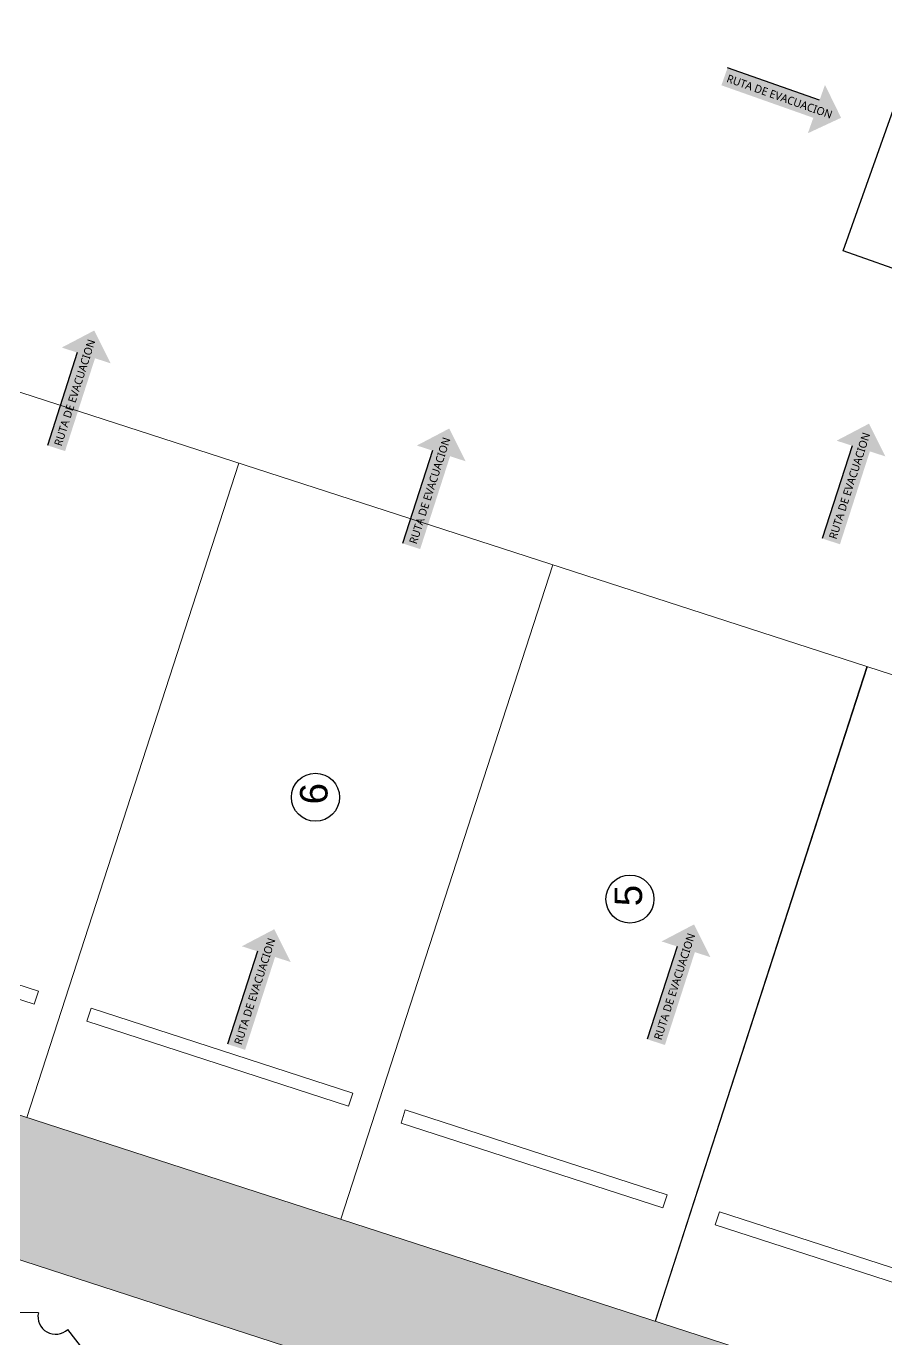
# Model space of a CAD drawing. Header units: feet. Extents: x 1019 to 2236, y -546 to 122.
# Drawn here: x 1102.46 to 1108.7, y -451.15 to -441.61 of the extents above; entities that cross this region are included whole.
import ezdxf

# ---------------------------------------------------------------- set-up
doc = ezdxf.new("R2010")
doc.units = ezdxf.units.FT
doc.header["$LTSCALE"] = 0.05
doc.header["$MEASUREMENT"] = 0
for name, color, linetype, lineweight in [('A-GENM', 8, 'Continuous', 9), ('arq-pisos', 251, 'Continuous', 5), ('None', 7, 'Continuous', 5)]:
    doc.layers.add(name, color=color, linetype=linetype, lineweight=lineweight)
doc.layers.add('PLANTS', color=7, linetype='Continuous', true_color=0x005716)
for name, color, linetype in [('SIMBOLOGIA', 6, 'Continuous'), ('Simbolos de evacuacion', 7, 'Continuous'), ('TXT', 2, 'Continuous')]:
    doc.layers.add(name, color=color, linetype=linetype)
doc.styles.add('ads', font='trebuc.ttf', dxfattribs={"height": 0.14})
doc.styles.get("Standard").update_dxf_attribs({"font": 'arial.ttf'})
picture_1 = doc.add_image_def('image1.jpg', size_in_pixel=(300, 300))

# ---------------------------------------------------------------- blocks, each defined once
blk = doc.blocks.new('ARBOL4')
at = {"layer": 'PLANTS'}
for p, q in [((0.1899800000000766, 0.4429339999996671), (-0.1577720000000511, 0.4574759999995592)), ((-0.2152249999999469, 0.439233999999459), (-0.4456980000000215, 0.1737880000000303)), ((-0.1720059999998114, 0.4302120000001821), (-2.842170943040401e-14, -2.842170943040401e-14)), ((0.4654390000000319, 0.1266879999993478), (0.2585340000000258, 0.409627999999401)), ((-2.842170943040401e-14, -2.842170943040401e-14), (0.3816190000001995, 0.241315999999614)), ((-0.4742929999997898, 0.08768700000015883), (-0.409358999999796, -0.2639520000002733)), ((0.392021000000085, -0.274733000000225), (0.4821400000000438, 0.05578199999942512)), ((-2.842170943040401e-14, -2.842170943040401e-14), (-0.4366259999997339, -0.1162990000002821)), ((-0.3737299999998243, -0.2515890000004504), (-2.842170943040401e-14, -2.842170943040401e-14)), ((-2.842170943040401e-14, -2.842170943040401e-14), (-0.03092599999993695, -0.456175000000286)), ((0.4102560000000892, -0.2078570000003594), (-2.842170943040401e-14, -2.842170943040401e-14)), ((-2.842170943040401e-14, -2.842170943040401e-14), (0.3113290000000859, -0.3563519999998164)), ((-0.3758429999998327, -0.3099650000004033), (-0.04903399999969338, -0.4845290000003217)), ((0.01192100000022833, -0.4854180000002373), (0.3453370000001712, -0.3416919999999948))]:
    blk.add_line(p, q, dxfattribs=at)
for centre, radius, start, end in [((-0.1890739999999198, 0.4564700000000528), 0.031319, 213.3860779999999, 1.840691), ((0.2283990000000529, 0.4348030000000733), 0.03927, 168.050674, 320.127319), ((-0.473469999999935, 0.1352120000001094), 0.047533, 269.007996, 54.24858100000002), ((0.4743880000000615, 0.09137699999971005), 0.036427, 104.220505, 282.2873540000001), ((-2.842170943040401e-14, -2.842170943040401e-14), 0.01, 0, 180), ((-2.842170943040401e-14, -2.842170943040401e-14), 0.01, 180, 0), ((-0.3836719999999616, -0.2804550000001029), 0.030531, 284.858551, 147.280869), ((0.3713179999999454, -0.3100519999998426), 0.04094, 59.622765, 230.608597), ((-0.01854299999970976, -0.4840420000000734), 0.030495, 357.413361, 180.915833)]:
    blk.add_arc(centre, radius, start, end, dxfattribs=at)

msp = doc.modelspace()

# ---------------------------------------------------------------- hatches: boundary and pattern name
at = {"layer": 'arq-pisos'}
h = msp.add_hatch(dxfattribs=at)
h.set_pattern_fill('AR-HBONE', color=256, scale=0.06, angle=90)
h.set_pattern_definition([(135, (856.7926709093535, -132.2210451879899), (-0.3394112549695428, 4.742829794065559e-17), [0.72, -0.24]), (225, (856.6229652818535, -132.0513395604899), (-0.3394112549695428, 4.742829794065559e-17), [0.72, -0.24])])
edge = h.paths.add_edge_path()
edge.add_line((1080.467131900396, -446.9164458087533), (1087.643781578432, -446.9072170136367))
edge.add_line((1087.643781578432, -446.9072170136367), (1087.643779721789, -446.9057732200326))
edge.add_line((1087.643779721789, -446.9057732200328), (1096.139869125129, -446.8948476946257))
edge.add_line((1096.139869125129, -446.8948476946256), (1096.327007298171, -448.0387685816245))
edge.add_arc((1097.313888600914, -447.8773210845958), 1.000000000000257, 189.2909241103366, 252.0570126603692)
edge.add_line((1097.00581811637, -448.82868462003), (1116.043871448137, -454.9935859392668))
edge.add_line((1116.043871448137, -454.9935859392668), (1116.351941932678, -454.0422224038392))
edge.add_line((1116.351941932679, -454.0422224038392), (1097.89039010357, -448.0640037675553))
edge.add_line((1097.89039010357, -448.0640037675554), (1102.973553098533, -432.366505432894))
edge.add_line((1102.973553098533, -432.366505432894), (1107.542647689461, -433.8460693767748))
edge.add_line((1107.542647689461, -433.8460693767748), (1109.072801628794, -429.0859492273116))
edge.add_line((1109.072801628794, -429.0859492273117), (1108.705004318849, -428.9668491238622))
edge.add_line((1108.705004318849, -428.9668491238621), (1108.218579942385, -428.9647930690728))
edge.add_line((1108.218579942385, -428.9647930690729), (1106.985650112821, -432.7722479875008))
edge.add_line((1106.98565011282, -432.7722479875007), (1102.289148716652, -431.2514271793794))
edge.add_line((1102.289148716652, -431.2514271793794), (1097.934106870986, -444.7003884240708))
edge.add_arc((1096.982743335552, -444.3923179395276), 0.9999999999998797, 270.07367932703687, 342.05701266037966, ccw=False)
edge.add_line((1096.984029282045, -445.3923171126979), (1087.178435507194, -445.4049265920515))
edge.add_line((1087.178435507194, -445.4049265920515), (1087.178435507195, -442.2355081095727))
edge.add_line((1087.178435507195, -442.2355081095728), (1085.174362387643, -442.2380852425038))
edge.add_line((1085.174362387643, -442.2380852425036), (1085.178439943499, -445.4089422774512))
edge.add_line((1085.178439943499, -445.4089422774512), (1080.465201124013, -445.4150032553938))
edge.add_line((1080.465201124013, -445.4150032553938), (1070.904063599245, -439.2370990268533))
edge.add_line((1070.904063599245, -439.2370990268533), (1070.672698766311, -441.2236715309627))
edge.add_line((1070.672698766311, -441.2236715309627), (1079.234423259103, -446.7558076194354))
edge.add_arc((1079.777134830062, -445.9158884859785), 0.9999999999996037, 237.1315812994204, 270.0736793270483)
edge.add_line((1079.778420776555, -446.9158876591486), (1080.467131900396, -446.9164458087533))
at = {"layer": 'Simbolos de evacuacion'}
h = msp.add_hatch(color=94, dxfattribs=at)
h.paths.add_polyline_path([(1108.176267687902, -442.2782361077133), (1108.136595113412, -442.3903902511169), (1108.377989285274, -442.2779930145066), (1108.260960533634, -442.038809912478), (1108.221287959143, -442.1509640558817), (1107.553149938939, -441.9146218702793), (1107.508129667698, -442.0418939221107)])
h.paths.add_polyline_path([(1107.551129282981, -441.9427470360901), (1108.31488281374, -442.2129115429174), (1108.285388358698, -442.2962922002815), (1107.52163482794, -442.0261276934542)], flags=24)
h = msp.add_hatch(color=94, dxfattribs=at)
h.paths.add_polyline_path([(1102.955355873556, -444.0256885029846), (1103.068589962947, -444.0621646054241), (1102.949392368424, -443.8240549280343), (1102.713624214155, -443.9478194723884), (1102.826858303545, -443.9842955748282), (1102.60955852193, -444.6588671778831), (1102.738056091941, -444.7002601060391)])
h.paths.add_polyline_path([(1102.637729678971, -444.6600894353604), (1102.886126672441, -443.8889816282862), (1102.97031021237, -443.9160996758877), (1102.7219132189, -444.6872074829616)], flags=24)
h = msp.add_hatch(color=94, dxfattribs=at)
h.paths.add_polyline_path([(1105.536090169882, -444.7376405981301), (1105.649324259273, -444.7741167005697), (1105.53012666475, -444.5360070231798), (1105.294358510481, -444.6597715675339), (1105.407592599871, -444.6962476699737), (1105.190292818256, -445.3708192730286), (1105.318790388267, -445.4122122011847)])
h.paths.add_polyline_path([(1105.218463975298, -445.3720415305059), (1105.466860968767, -444.6009337234318), (1105.551044508696, -444.6280517710332), (1105.302647515226, -445.3991595781071)], flags=24)
h = msp.add_hatch(color=94, dxfattribs=at)
h.paths.add_polyline_path([(1108.58720911789, -444.7023954230073), (1108.70044320728, -444.7388715254469), (1108.581245612757, -444.500761848057), (1108.345477458488, -444.6245263924112), (1108.458711547879, -444.6610024948509), (1108.241411766264, -445.3355740979059), (1108.369909336275, -445.3769670260619)])
h.paths.add_polyline_path([(1108.269582923305, -445.3367963553831), (1108.517979916775, -444.565688548309), (1108.602163456704, -444.5928065959104), (1108.353766463234, -445.3639144029843)], flags=24)
h = msp.add_hatch(color=94, dxfattribs=at)
h.paths.add_polyline_path([(1104.264083246281, -448.376602214906), (1104.377317335672, -448.4130783173455), (1104.258119741149, -448.1749686399557), (1104.02235158688, -448.2987331843098), (1104.135585676271, -448.3352092867496), (1103.918285894656, -449.0097808898045), (1104.046783464666, -449.0511738179605)])
h.paths.add_polyline_path([(1103.946457051697, -449.0110031472818), (1104.194854045166, -448.2398953402076), (1104.279037585095, -448.2670133878091), (1104.030640591626, -449.038121194883)], flags=24)
h = msp.add_hatch(color=94, dxfattribs=at)
h.paths.add_polyline_path([(1107.315202194289, -448.3413570397832), (1107.42843628368, -448.3778331422228), (1107.309238689157, -448.1397234648329), (1107.073470534888, -448.263488009187), (1107.186704624278, -448.2999641116268), (1106.969404842663, -448.9745357146817), (1107.097902412674, -449.0159286428378)])
h.paths.add_polyline_path([(1106.997575999704, -448.975757972159), (1107.245972993174, -448.2046501650848), (1107.330156533103, -448.2317682126863), (1107.081759539633, -449.0028760197602)], flags=24)

# ---------------------------------------------------------------- linework, layer by layer
at = {"layer": 'A-GENM', "extrusion": (7.74728961152093e-15, 7.31823233383008e-14, -1)}
msp.add_line((1099.430742526286, -443.307186090385), (1117.939862532166, -449.3008082508969), dxfattribs=at)
at = {"layer": 'A-GENM'}
for p, q in [((1102.459484694498, -449.5435677114359), (1103.999837117214, -444.7867500342655)), ((1104.74275717954, -450.2829368743394), (1106.283109602256, -445.5261191971691)), ((1107.026029664581, -451.022306037243), (1108.566382087297, -446.2654883600727)), ((1107.028579285427, -451.0231316553164), (1108.568931708143, -446.2663139781461)), ((1097.89039010357, -448.0640037675544), (1116.351941932679, -454.0422224038392)), ((1097.00581811637, -448.82868462003), (1116.043871448135, -454.9935859392732))]:
    msp.add_line(p, q, dxfattribs=at)
for points in [[(1102.543925802655, -448.6249008145627), (1102.513118754201, -448.7200371681059), (1100.610391683333, -448.1038961990197), (1100.641198731787, -448.0087598454762)], [(1104.829747908542, -449.3650955955396), (1104.798940860088, -449.4602319490831), (1102.89621378922, -448.8440909799966), (1102.927020837674, -448.7489546264534)], [(1107.113020393584, -450.1044647584432), (1107.082213345129, -450.1996011119865), (1105.179486274262, -449.5834601429002), (1105.210293322716, -449.4883237893567)], [(1109.396292878625, -450.8438339213468), (1109.365485830171, -450.9389702748902), (1107.462758759303, -450.3228293058038), (1107.493565807757, -450.2276929522604)]]:
    msp.add_lwpolyline(points, close=True, dxfattribs=at)
at = {"layer": 'SIMBOLOGIA', "color": 94, "linetype": 'Continuous'}
for p, q in [((1108.221287959143, -442.1509640558816), (1107.553149938939, -441.9146218702793)), ((1102.826858303545, -443.9842955748284), (1102.60955852193, -444.6588671778831)), ((1105.407592599871, -444.696247669974), (1105.190292818256, -445.3708192730286)), ((1108.458711547879, -444.6610024948512), (1108.241411766264, -445.3355740979059)), ((1104.135585676271, -448.3352092867498), (1103.918285894656, -449.0097808898045)), ((1107.186704624278, -448.299964111627), (1106.969404842663, -448.9745357146817))]:
    msp.add_line(p, q, dxfattribs=at)
at = {"layer": 'TXT'}
for centre in [(1104.557780070104, -447.2156522254819), (1106.843602175992, -447.9558470064568)]:
    msp.add_circle(centre, 0.1746523343572335, dxfattribs=at)

# ---------------------------------------------------------------- block references
at = {"layer": 'None', "lineweight": 15, "xscale": 2.714450404586388, "yscale": 2.714450404586388, "zscale": 2.714450404586388, "rotation": 258.7903459937169}
msp.add_blockref('ARBOL4', (1102.059806811453, -452.178508157161), dxfattribs=at)

# ---------------------------------------------------------------- texts
at = {"layer": 'TXT', "char_height": 0.05815303645353656, "width": 15.61180492360937, "attachment_point": 4, "style": 'ads'}
for insert, rotation in [((1107.550088085589, -441.9892856341696, 0.7020750988391533), 340.5196538440727), ((1102.684279086825, -444.6598104519888, 0.7020750988391533), 72.14469059390855), ((1105.265013383151, -445.3717625471343, 0.7020750988391533), 72.14469059390855), ((1108.316132331158, -445.3365173720115, 0.7020750988391533), 72.14469059390855), ((1103.99300645955, -449.0107241639102, 0.7020750988391533), 72.14469059390855), ((1107.044125407558, -448.9754789887874, 0.7020750988391533), 72.14469059390855)]:
    msp.add_mtext('RUTA DE EVACUACION', dxfattribs=dict(at, insert=insert, rotation=rotation))
at = {"layer": 'TXT', "char_height": 0.2, "attachment_point": 1, "rotation": 90}
for s, insert in [('6', (1104.445406630986, -447.2676177752343)), ('5', (1106.731228736874, -448.0078125562092))]:
    msp.add_mtext_dynamic_manual_height_columns(s, width=0.9963603921005415, gutter_width=1, heights=[0], dxfattribs=dict(at, insert=insert))

# ---------------------------------------------------------------- pictures from other files: only their frames are drawn
at = {"layer": 'Simbolos de evacuacion'}
image = msp.add_image(picture_1, insert=(1108.393481994966, -443.2444985573135), size_in_units=(1.5809052711551235, 1.5809052711551237), rotation=-19.524480633678383, dxfattribs=at)
image.dxf.flags = 7

doc.saveas('drawing.dxf')
